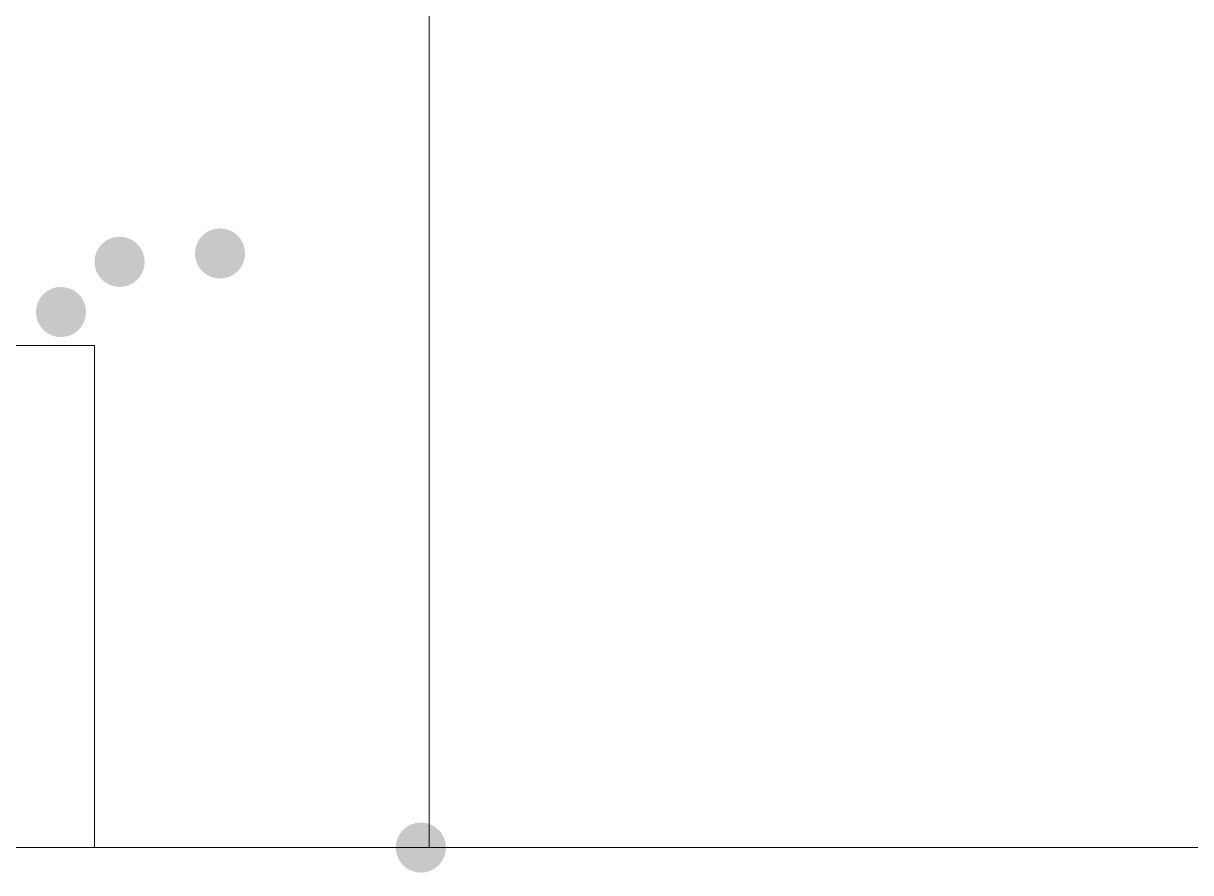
# Model space of a CAD drawing. Header units: millimetres. Extents: x 29 to 95071, y 20 to 67221.
# Drawn here: x 16666 to 17357, y 26641 to 27144 of the extents above; entities that cross this region are included whole.
import ezdxf

# ---------------------------------------------------------------- set-up
doc = ezdxf.new("R2010")
doc.units = ezdxf.units.MM

msp = doc.modelspace()

# ---------------------------------------------------------------- hatches: boundary and pattern name
h = msp.add_hatch(color=7)
edge = h.paths.add_edge_path()
edge.add_arc((16722.73, 27003.17), 14.87, 0, 360)
h = msp.add_hatch(color=7)
edge = h.paths.add_edge_path()
edge.add_arc((16782.21, 27008.13), 14.87, 0, 360)
h = msp.add_hatch(color=7)
edge = h.paths.add_edge_path()
edge.add_arc((16688.04, 26973.43), 14.87, 0, 360)
h = msp.add_hatch(color=7)
edge = h.paths.add_edge_path()
edge.add_arc((16901.17, 26656.22), 14.87, 0, 360)

# ---------------------------------------------------------------- linework, layer by layer
at = {"color": 7, "lineweight": 0}
for points in [[(16906.13, 26656.22), (16906.13, 32653.63)], [(16108.12, 26656.22), (16108.12, 26953.61), (16707.86, 26953.61)], [(16707.86, 26656.22), (16707.86, 26953.61)], [(26883.65, 26656.22), (3905.11, 26656.22)], [(5253.29, 26656.22), (18021.35, 26656.22)]]:
    msp.add_lwpolyline(points, dxfattribs=at)

doc.saveas('drawing.dxf')
